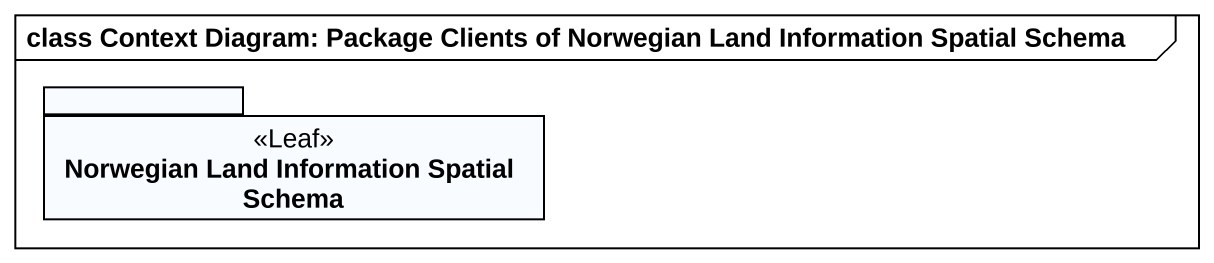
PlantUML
@startuml
mainframe class Context Diagram: Package Clients of Norwegian Land Information Spatial Schema
package "Norwegian Land Information Spatial Schema" as Norwegian_Land_Information <<Leaf>> {
}
@enduml
